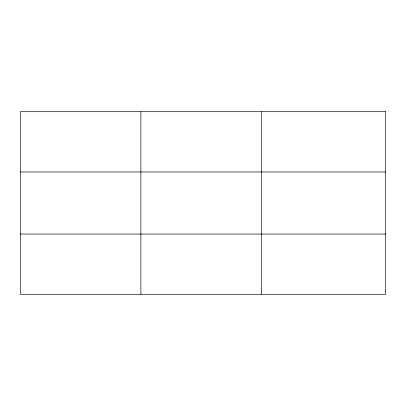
<?xml version="1.0" encoding="UTF-8"?>
<svg xmlns="http://www.w3.org/2000/svg" width="406" height="406" viewBox="0 0 406 406"><rect width="100%" height="100%" fill="white"/><g stroke="black" fill="none" stroke-linecap="round" stroke-linejoin="round"><path stroke-width="0.61" d="M140.882 111.711L140.882 294.289M261.464 111.711L261.464 294.289M20.3 171.961L385.7 171.961M20.3 234.039L385.7 234.039M385.7 111.711L385.7 294.289L20.3 294.289L20.3 111.711L385.7 111.711"/></g></svg>
